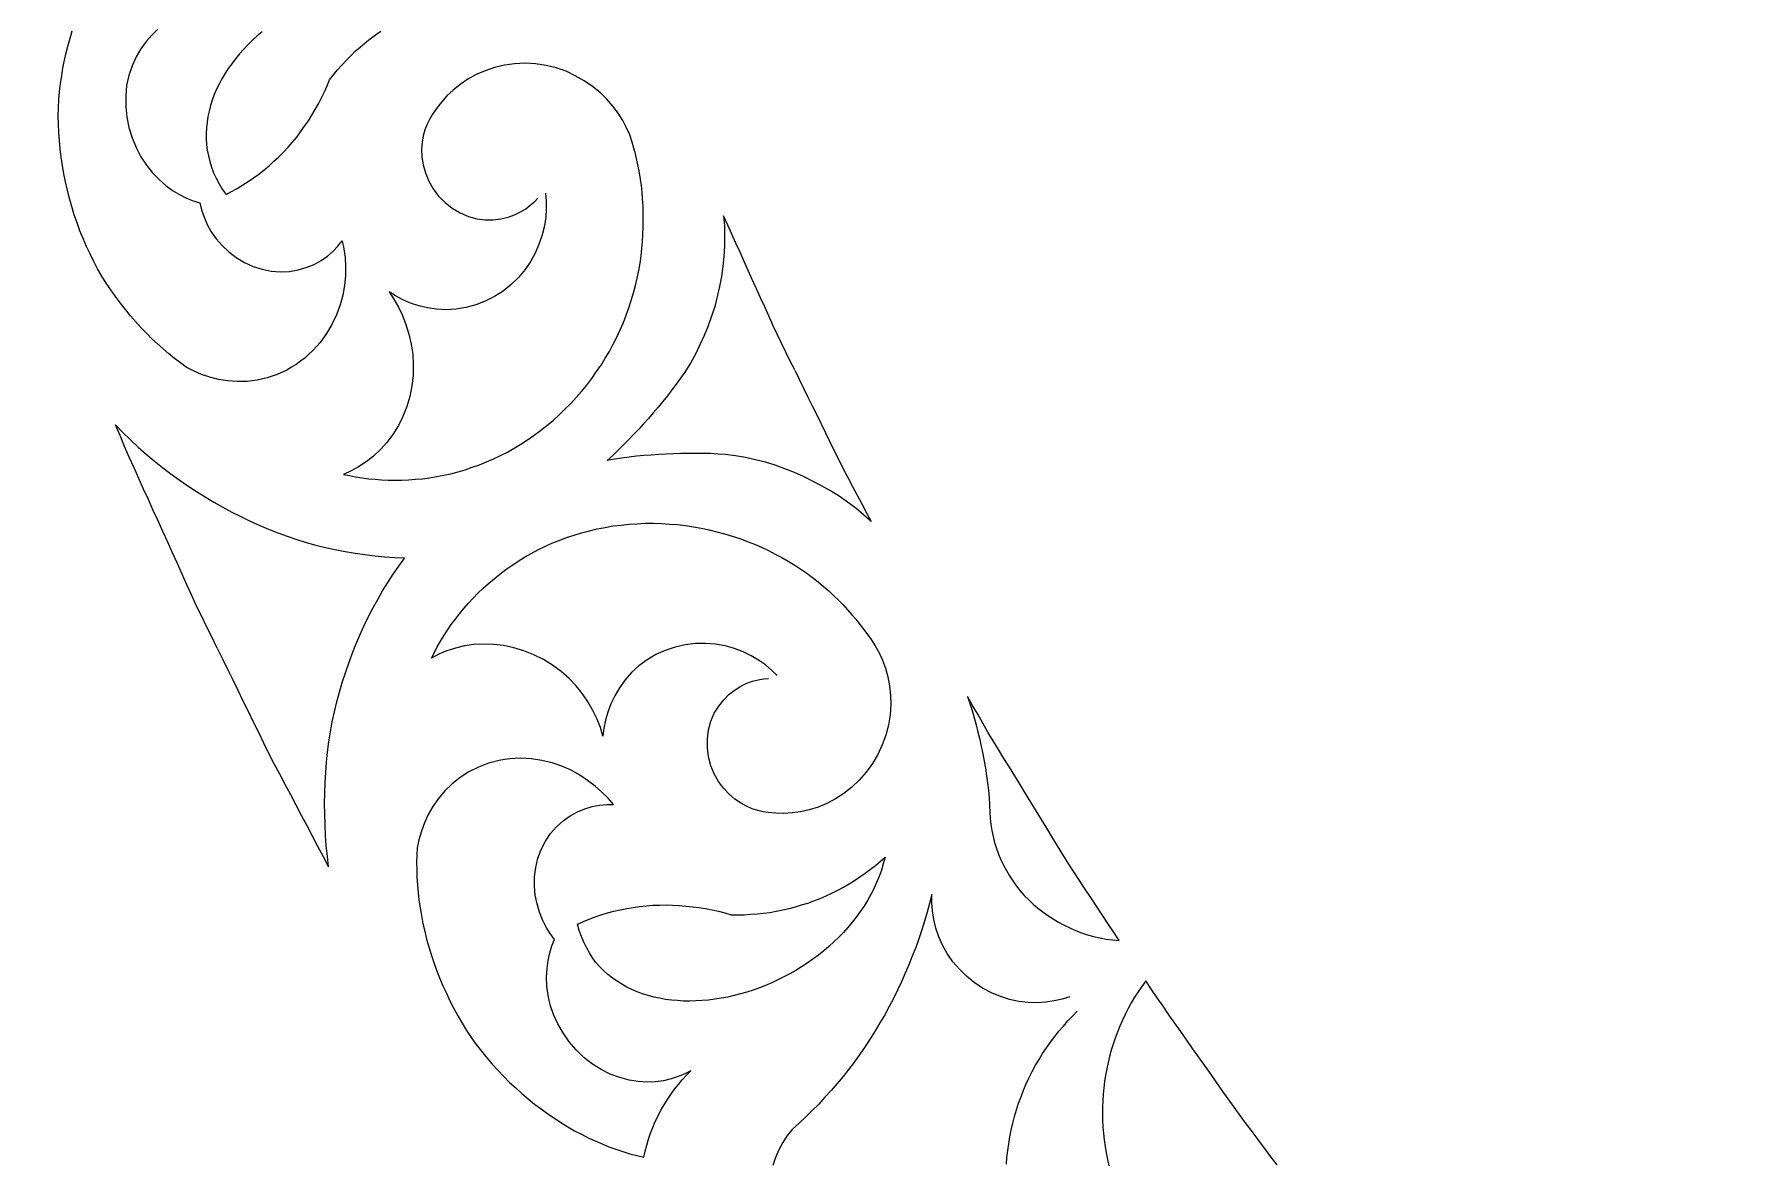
# Model space of a CAD drawing. Extents: x -1903 to -234, y -575 to 545.
# Drawn here: x -1819.4 to -1659, y -283.9 to -178.6 of the extents above; entities that cross this region are included whole.
import ezdxf

# ---------------------------------------------------------------- set-up
doc = ezdxf.new("R2010")
doc.units = 0
doc.layers.add('LAYER_1', color=18, linetype='CONTINUOUS')

msp = doc.modelspace()

# ---------------------------------------------------------------- linework, layer by layer
at = {"layer": 'LAYER_1'}
msp.add_lwpolyline([(-1342.91, 545.22, 0.414214), (-1902.91, -14.78, 0.414214), (-1342.91, -574.78, 0.414214), (-782.91, -14.78, 0.414214)], format="xyb", close=True, dxfattribs=at)
for points in [[(-1807.85, -178.19), (-1808.4, -178.72), (-1808.93, -179.32), (-1809.42, -180), (-1809.86, -180.76), (-1810.23, -181.59), (-1810.53, -182.48), (-1810.74, -183.42), (-1810.83, -184.39), (-1810.83, -185.38), (-1810.73, -186.38), (-1810.53, -187.36), (-1810.23, -188.32), (-1809.85, -189.23), (-1809.4, -190.08), (-1808.88, -190.87), (-1808.31, -191.58), (-1807.71, -192.21), (-1807.08, -192.76), (-1806.44, -193.23), (-1805.79, -193.62), (-1805.15, -193.94), (-1804.52, -194.2), (-1803.91, -194.4), (-1803.74, -195.05), (-1803.51, -195.73), (-1803.22, -196.42), (-1802.84, -197.1), (-1802.37, -197.76), (-1801.82, -198.39), (-1801.19, -198.98), (-1800.5, -199.51), (-1799.74, -199.96), (-1798.93, -200.33), (-1798.09, -200.6), (-1797.23, -200.77), (-1796.38, -200.83), (-1795.53, -200.79), (-1794.72, -200.66), (-1793.95, -200.44), (-1793.23, -200.14), (-1792.57, -199.77), (-1791.98, -199.36), (-1791.45, -198.91), (-1790.99, -198.43), (-1790.59, -197.94), (-1790.44, -198.69), (-1790.33, -199.49), (-1790.29, -200.33), (-1790.3, -201.2), (-1790.39, -202.1), (-1790.55, -203.01), (-1790.8, -203.93), (-1791.13, -204.85), (-1791.56, -205.75), (-1792.07, -206.61), (-1792.67, -207.44), (-1793.01, -207.82), (-1793.35, -208.2), (-1793.72, -208.54), (-1794.1, -208.89), (-1794.5, -209.19), (-1794.91, -209.49), (-1795.34, -209.75), (-1795.78, -210.01), (-1796.68, -210.42), (-1797.6, -210.74), (-1798.54, -210.95), (-1799.48, -211.07), (-1800.4, -211.09), (-1801.29, -211.03), (-1802.16, -210.89), (-1802.98, -210.68), (-1803.76, -210.42), (-1804.49, -210.1), (-1805.18, -209.74), (-1805.72, -209.34), (-1806.26, -208.93), (-1806.8, -208.49), (-1807.34, -208.04), (-1807.86, -207.56), (-1808.38, -207.08), (-1808.89, -206.56), (-1809.4, -206.05), (-1809.9, -205.49), (-1810.39, -204.94), (-1810.86, -204.36), (-1811.33, -203.77), (-1811.78, -203.15), (-1812.23, -202.53), (-1812.65, -201.89), (-1813.07, -201.24), (-1813.45, -200.56), (-1813.82, -199.87), (-1814.16, -199.16), (-1814.49, -198.46), (-1814.8, -197.73), (-1815.1, -197), (-1815.37, -196.25), (-1815.63, -195.5), (-1815.86, -194.74), (-1816.09, -193.98), (-1816.27, -193.21), (-1816.46, -192.44), (-1816.61, -191.67), (-1816.75, -190.9), (-1816.86, -190.12), (-1816.96, -189.34), (-1817.03, -188.57), (-1817.09, -187.8), (-1817.11, -187.03), (-1817.14, -186.26), (-1817.12, -185.51), (-1817.08, -184.75), (-1817, -184), (-1816.93, -183.25), (-1816.81, -182.52), (-1816.7, -181.78), (-1816.55, -181.07), (-1816.4, -180.36), (-1816.22, -179.67), (-1816.03, -178.99), (-1815.82, -178.32)], [(-1798.07, -178.4), (-1798.53, -178.8), (-1798.97, -179.2), (-1799.4, -179.62), (-1799.81, -180.05), (-1800.19, -180.48), (-1800.56, -180.93), (-1800.91, -181.39), (-1801.24, -181.85), (-1801.55, -182.32), (-1801.83, -182.8), (-1802.1, -183.29), (-1802.34, -183.78), (-1802.55, -184.28), (-1802.74, -184.79), (-1802.9, -185.3), (-1803.04, -185.81), (-1803.15, -186.33), (-1803.23, -186.85), (-1803.29, -187.37), (-1803.31, -187.9), (-1803.31, -188.42), (-1803.27, -188.95), (-1803.2, -189.48), (-1803.1, -190), (-1802.97, -190.53), (-1802.8, -191.05), (-1802.61, -191.57), (-1802.37, -192.08), (-1802.1, -192.6), (-1801.8, -193.11), (-1801.45, -193.61), (-1800.93, -193.33), (-1800.4, -193.04), (-1799.89, -192.72), (-1799.38, -192.41), (-1798.88, -192.05), (-1798.38, -191.7), (-1797.9, -191.31), (-1797.43, -190.92), (-1796.97, -190.5), (-1796.52, -190.08), (-1796.09, -189.64), (-1795.66, -189.19), (-1795.25, -188.71), (-1794.85, -188.24), (-1794.48, -187.74), (-1794.11, -187.24), (-1793.76, -186.72), (-1793.42, -186.2), (-1793.11, -185.67), (-1792.8, -185.13), (-1792.53, -184.58), (-1792.25, -184.03), (-1792.01, -183.47), (-1791.77, -182.91), (-1791.4, -182.44), (-1791.03, -181.97), (-1790.63, -181.52), (-1790.23, -181.08), (-1789.8, -180.65), (-1789.37, -180.23), (-1788.91, -179.83), (-1788.45, -179.43), (-1787.97, -179.06), (-1787.49, -178.69), (-1786.99, -178.34)], [(-1771.59, -193.49), (-1771.53, -194.21), (-1771.53, -194.96), (-1771.58, -195.74), (-1771.7, -196.54), (-1771.9, -197.37), (-1772.18, -198.2), (-1772.53, -199.02), (-1772.98, -199.83), (-1773.51, -200.61), (-1774.12, -201.35), (-1774.8, -202.02), (-1775.55, -202.63), (-1776.36, -203.15), (-1777.23, -203.59), (-1778.12, -203.93), (-1779.04, -204.17), (-1779.96, -204.32), (-1780.88, -204.37), (-1781.77, -204.33), (-1782.63, -204.21), (-1783.44, -204.01), (-1784.21, -203.75), (-1784.93, -203.44), (-1785.6, -203.09), (-1786.21, -202.7), (-1785.76, -203.38), (-1785.34, -204.13), (-1784.97, -204.93), (-1784.65, -205.77), (-1784.37, -206.66), (-1784.16, -207.59), (-1784.01, -208.54), (-1783.95, -209.52), (-1783.97, -210.51), (-1784.08, -211.49), (-1784.28, -212.47), (-1784.56, -213.42), (-1784.92, -214.34), (-1785.35, -215.2), (-1785.85, -216.02), (-1786.42, -216.77), (-1787.03, -217.45), (-1787.68, -218.06), (-1788.36, -218.59), (-1789.06, -219.05), (-1789.77, -219.44), (-1790.49, -219.76), (-1789.91, -219.87), (-1789.34, -219.99), (-1788.74, -220.07), (-1788.15, -220.16), (-1787.53, -220.21), (-1786.92, -220.27), (-1786.3, -220.29), (-1785.67, -220.31), (-1785.03, -220.29), (-1784.39, -220.28), (-1783.74, -220.22), (-1783.09, -220.17), (-1782.43, -220.07), (-1781.77, -219.97), (-1781.1, -219.84), (-1780.44, -219.7), (-1779.77, -219.51), (-1779.1, -219.33), (-1778.44, -219.1), (-1777.78, -218.87), (-1777.12, -218.59), (-1776.46, -218.32), (-1775.81, -218), (-1775.16, -217.67), (-1774.52, -217.31), (-1773.89, -216.94), (-1773.27, -216.53), (-1772.65, -216.11), (-1772.05, -215.66), (-1771.46, -215.2), (-1770.89, -214.71), (-1770.32, -214.21), (-1769.78, -213.68), (-1769.24, -213.15), (-1768.73, -212.58), (-1768.22, -212.01), (-1767.75, -211.41), (-1767.28, -210.81), (-1766.85, -210.19), (-1766.41, -209.56), (-1766.02, -208.91), (-1765.63, -208.27), (-1765.28, -207.6), (-1764.93, -206.93), (-1764.62, -206.25), (-1764.32, -205.57), (-1764.06, -204.88), (-1763.8, -204.19), (-1763.58, -203.5), (-1763.36, -202.81), (-1763.19, -202.11), (-1763.02, -201.42), (-1762.89, -200.72), (-1762.76, -200.03), (-1762.67, -199.35), (-1762.58, -198.66), (-1762.53, -197.99), (-1762.49, -197.31), (-1762.48, -196.65), (-1762.46, -195.98), (-1762.47, -195.33), (-1762.48, -194.67), (-1762.52, -194.04), (-1762.57, -193.4), (-1762.64, -192.78), (-1762.72, -192.17), (-1762.82, -191.57), (-1762.93, -190.97), (-1763.06, -190.4), (-1763.19, -189.82), (-1763.34, -189.27), (-1763.5, -188.72), (-1763.73, -188.05), (-1764.02, -187.37), (-1764.38, -186.69), (-1764.8, -186.01), (-1765.3, -185.35), (-1765.87, -184.7), (-1766.5, -184.08), (-1767.22, -183.51), (-1767.99, -182.98), (-1768.81, -182.51), (-1769.68, -182.1), (-1770.6, -181.78), (-1771.55, -181.55), (-1772.53, -181.4), (-1773.51, -181.35), (-1774.48, -181.39), (-1775.44, -181.53), (-1776.36, -181.75), (-1777.25, -182.04), (-1778.08, -182.41), (-1778.86, -182.84), (-1779.57, -183.32), (-1780.23, -183.85), (-1780.81, -184.4), (-1781.33, -184.98), (-1781.79, -185.57), (-1782.19, -186.18), (-1782.43, -186.59), (-1782.66, -187.05), (-1782.86, -187.57), (-1783.02, -188.14), (-1783.13, -188.76), (-1783.18, -189.42), (-1783.15, -190.12), (-1783.03, -190.85), (-1782.82, -191.6), (-1782.51, -192.35), (-1782.1, -193.08), (-1781.59, -193.76), (-1780.98, -194.37), (-1780.31, -194.9), (-1779.57, -195.33), (-1778.8, -195.66), (-1778.01, -195.87), (-1777.24, -195.97), (-1776.48, -195.97), (-1775.77, -195.88), (-1775.1, -195.72), (-1774.49, -195.5), (-1773.94, -195.24), (-1773.45, -194.94), (-1773.02, -194.61), (-1772.64, -194.28), (-1772.31, -193.94)], [(-1748.31, -210), (-1748.72, -209.17), (-1749.13, -208.33), (-1749.54, -207.49), (-1749.95, -206.65), (-1750.35, -205.81), (-1750.73, -204.96), (-1751.11, -204.11), (-1751.5, -203.26), (-1751.88, -202.41), (-1752.27, -201.56), (-1752.65, -200.71), (-1753.03, -199.86), (-1753.42, -199.01), (-1753.8, -198.16), (-1754.18, -197.31), (-1754.57, -196.46), (-1754.95, -195.61), (-1754.88, -196.55), (-1754.86, -197.5), (-1754.87, -198.45), (-1754.93, -199.39), (-1755.02, -200.34), (-1755.15, -201.28), (-1755.33, -202.21), (-1755.54, -203.14), (-1755.78, -204.06), (-1756.07, -204.97), (-1756.4, -205.88), (-1756.76, -206.77), (-1757.16, -207.65), (-1757.59, -208.52), (-1758.06, -209.37), (-1758.57, -210.2), (-1758.98, -210.76), (-1759.38, -211.32), (-1759.79, -211.87), (-1760.21, -212.41), (-1760.64, -212.95), (-1761.07, -213.48), (-1761.52, -214.01), (-1761.96, -214.53), (-1762.43, -215.04), (-1762.89, -215.55), (-1763.36, -216.04), (-1763.84, -216.54), (-1764.33, -217.02), (-1764.82, -217.51), (-1765.32, -217.98), (-1765.83, -218.45)], [(-1748.31, -210.02), (-1747.9, -210.86), (-1747.49, -211.69), (-1747.08, -212.53), (-1746.67, -213.37), (-1746.25, -214.21), (-1745.84, -215.04), (-1745.43, -215.88), (-1745.02, -216.72), (-1744.61, -217.56), (-1744.2, -218.39), (-1743.79, -219.23), (-1743.35, -220.05), (-1742.91, -220.88), (-1742.48, -221.7), (-1742.04, -222.52), (-1741.6, -223.35), (-1741.17, -224.17), (-1741.88, -223.54), (-1742.61, -222.93), (-1743.37, -222.36), (-1744.16, -221.81), (-1744.96, -221.31), (-1745.79, -220.83), (-1746.63, -220.38), (-1747.48, -219.96), (-1748.34, -219.58), (-1749.22, -219.23), (-1750.12, -218.91), (-1751.03, -218.63), (-1751.96, -218.39), (-1752.9, -218.18), (-1753.85, -218.02), (-1754.81, -217.89), (-1755.5, -217.86), (-1756.19, -217.82), (-1756.88, -217.81), (-1757.57, -217.8), (-1758.26, -217.8), (-1758.95, -217.81), (-1759.64, -217.83), (-1760.33, -217.86), (-1761.02, -217.9), (-1761.71, -217.95), (-1762.4, -218.01), (-1763.09, -218.07), (-1763.77, -218.16), (-1764.46, -218.24), (-1765.14, -218.34), (-1765.83, -218.45)], [(-1802.28, -235.99), (-1802.76, -235.01), (-1803.24, -234.03), (-1803.72, -233.05), (-1804.2, -232.07), (-1804.66, -231.08), (-1805.11, -230.08), (-1805.55, -229.09), (-1806, -228.09), (-1806.45, -227.1), (-1806.9, -226.1), (-1807.35, -225.11), (-1807.8, -224.11), (-1808.25, -223.12), (-1808.7, -222.12), (-1809.15, -221.13), (-1809.6, -220.13), (-1810.05, -219.14), (-1810.5, -218.14), (-1810.94, -217.15), (-1811.36, -216.14), (-1811.78, -215.13), (-1811.09, -215.85), (-1810.39, -216.54), (-1809.67, -217.22), (-1808.92, -217.87), (-1808.16, -218.5), (-1807.39, -219.11), (-1806.61, -219.7), (-1805.82, -220.27), (-1805.03, -220.82), (-1804.22, -221.36), (-1803.4, -221.87), (-1802.58, -222.36), (-1801.75, -222.83), (-1800.91, -223.28), (-1800.06, -223.71), (-1799.21, -224.12), (-1798.35, -224.5), (-1797.48, -224.87), (-1796.61, -225.21), (-1795.73, -225.53), (-1794.85, -225.83), (-1793.96, -226.11), (-1793.07, -226.36), (-1792.16, -226.59), (-1791.25, -226.79), (-1790.33, -226.97), (-1789.4, -227.12), (-1788.48, -227.26), (-1787.55, -227.37), (-1786.62, -227.45), (-1785.69, -227.52), (-1784.76, -227.56)], [(-1749.96, -238.54), (-1750.47, -238.04), (-1751.04, -237.56), (-1751.68, -237.11), (-1752.37, -236.7), (-1753.13, -236.34), (-1753.94, -236.03), (-1754.8, -235.79), (-1755.7, -235.63), (-1756.63, -235.55), (-1757.58, -235.57), (-1758.53, -235.68), (-1759.48, -235.89), (-1760.4, -236.2), (-1761.28, -236.6), (-1762.1, -237.09), (-1762.86, -237.65), (-1763.55, -238.28), (-1764.16, -238.96), (-1764.69, -239.69), (-1765.13, -240.44), (-1765.49, -241.2), (-1765.78, -241.97), (-1765.99, -242.73), (-1766.14, -243.48), (-1766.23, -244.21), (-1766.47, -243.42), (-1766.78, -242.62), (-1767.16, -241.83), (-1767.61, -241.04), (-1768.13, -240.27), (-1768.73, -239.53), (-1769.4, -238.83), (-1770.14, -238.18), (-1770.93, -237.58), (-1771.78, -237.06), (-1772.68, -236.61), (-1773.61, -236.24), (-1774.55, -235.95), (-1775.51, -235.76), (-1776.47, -235.64), (-1777.4, -235.61), (-1778.3, -235.66), (-1779.18, -235.79), (-1780.02, -235.99), (-1780.82, -236.25), (-1781.56, -236.56), (-1782.26, -236.93), (-1781.98, -236.4), (-1781.71, -235.88), (-1781.4, -235.35), (-1781.09, -234.83), (-1780.75, -234.32), (-1780.4, -233.8), (-1780.02, -233.3), (-1779.64, -232.79), (-1779.23, -232.3), (-1778.81, -231.81), (-1778.36, -231.33), (-1777.91, -230.85), (-1777.42, -230.4), (-1776.93, -229.94), (-1776.4, -229.51), (-1775.87, -229.07), (-1775.31, -228.66), (-1774.75, -228.26), (-1774.16, -227.88), (-1773.56, -227.5), (-1772.94, -227.16), (-1772.31, -226.82), (-1771.65, -226.51), (-1771, -226.2), (-1770.31, -225.93), (-1769.63, -225.67), (-1768.93, -225.44), (-1768.22, -225.22), (-1767.49, -225.04), (-1766.77, -224.85), (-1766.03, -224.72), (-1765.29, -224.58), (-1764.54, -224.5), (-1763.79, -224.41), (-1763.04, -224.37), (-1762.28, -224.33), (-1761.52, -224.33), (-1760.77, -224.34), (-1760.01, -224.4), (-1759.26, -224.45), (-1758.52, -224.55), (-1757.77, -224.65), (-1757.04, -224.8), (-1756.31, -224.95), (-1755.59, -225.13), (-1754.86, -225.32), (-1754.16, -225.54), (-1753.45, -225.76), (-1752.76, -226.02), (-1752.08, -226.28), (-1751.42, -226.57), (-1750.76, -226.87), (-1750.13, -227.2), (-1749.51, -227.52), (-1748.91, -227.88), (-1748.31, -228.23), (-1747.75, -228.61), (-1747.18, -228.99), (-1746.65, -229.39), (-1746.12, -229.8), (-1745.63, -230.22), (-1745.13, -230.64), (-1744.67, -231.07), (-1744.21, -231.51), (-1743.78, -231.96), (-1743.36, -232.41), (-1742.96, -232.87), (-1742.57, -233.33), (-1742.21, -233.79), (-1741.85, -234.25), (-1741.51, -234.72), (-1741.17, -235.18), (-1740.78, -235.77), (-1740.42, -236.42), (-1740.11, -237.12), (-1739.83, -237.87), (-1739.61, -238.66), (-1739.44, -239.51), (-1739.35, -240.38), (-1739.33, -241.29), (-1739.4, -242.23), (-1739.55, -243.17), (-1739.79, -244.11), (-1740.12, -245.03), (-1740.54, -245.93), (-1741.04, -246.78), (-1741.62, -247.58), (-1742.27, -248.32), (-1742.97, -248.99), (-1743.72, -249.58), (-1744.51, -250.08), (-1745.31, -250.51), (-1746.13, -250.84), (-1746.95, -251.1), (-1747.76, -251.28), (-1748.56, -251.39), (-1749.33, -251.43), (-1750.07, -251.42), (-1750.79, -251.35), (-1751.26, -251.28), (-1751.75, -251.17), (-1752.27, -251), (-1752.81, -250.76), (-1753.36, -250.46), (-1753.91, -250.09), (-1754.44, -249.63), (-1754.95, -249.08), (-1755.42, -248.46), (-1755.82, -247.75), (-1756.14, -246.98), (-1756.36, -246.16), (-1756.47, -245.31), (-1756.47, -244.46), (-1756.36, -243.62), (-1756.14, -242.82), (-1755.82, -242.08), (-1755.41, -241.41), (-1754.94, -240.81), (-1754.43, -240.31), (-1753.88, -239.89), (-1753.33, -239.55), (-1752.78, -239.28), (-1752.24, -239.09), (-1751.72, -238.95), (-1751.23, -238.87), (-1750.76, -238.83)], [(-1802.27, -236.01), (-1801.79, -236.99), (-1801.31, -237.97), (-1800.83, -238.95), (-1800.35, -239.93), (-1799.87, -240.91), (-1799.39, -241.89), (-1798.91, -242.87), (-1798.43, -243.85), (-1797.95, -244.83), (-1797.47, -245.81), (-1796.97, -246.78), (-1796.46, -247.75), (-1795.95, -248.71), (-1795.44, -249.68), (-1794.93, -250.64), (-1794.42, -251.61), (-1793.91, -252.57), (-1793.4, -253.54), (-1792.89, -254.5), (-1792.38, -255.47), (-1791.87, -256.43), (-1791.98, -255.44), (-1792.08, -254.45), (-1792.15, -253.46), (-1792.2, -252.48), (-1792.23, -251.5), (-1792.24, -250.52), (-1792.23, -249.55), (-1792.19, -248.58), (-1792.14, -247.62), (-1792.06, -246.66), (-1791.96, -245.71), (-1791.84, -244.76), (-1791.7, -243.82), (-1791.53, -242.88), (-1791.32, -241.95), (-1791.1, -241.02), (-1790.85, -240.1), (-1790.59, -239.19), (-1790.3, -238.29), (-1789.99, -237.4), (-1789.67, -236.52), (-1789.32, -235.65), (-1788.95, -234.79), (-1788.56, -233.94), (-1788.16, -233.1), (-1787.73, -232.27), (-1787.28, -231.45), (-1786.82, -230.65), (-1786.33, -229.86), (-1785.82, -229.08), (-1785.3, -228.32), (-1784.75, -227.56)], [(-1722.61, -268.57), (-1723.31, -268.79), (-1724.06, -268.96), (-1724.84, -269.07), (-1725.66, -269.12), (-1726.5, -269.1), (-1727.36, -269), (-1728.22, -268.81), (-1729.09, -268.54), (-1729.93, -268.19), (-1730.75, -267.75), (-1731.53, -267.23), (-1732.26, -266.64), (-1732.92, -265.99), (-1733.52, -265.29), (-1734.05, -264.54), (-1734.49, -263.76), (-1734.85, -262.96), (-1735.12, -262.15), (-1735.31, -261.34), (-1735.43, -260.54), (-1735.48, -259.76), (-1735.48, -259.02), (-1735.7, -259.84), (-1735.92, -260.67), (-1736.17, -261.5), (-1736.43, -262.32), (-1736.72, -263.14), (-1737, -263.96), (-1737.33, -264.77), (-1737.64, -265.58), (-1737.99, -266.37), (-1738.33, -267.17), (-1738.71, -267.95), (-1739.08, -268.73), (-1739.49, -269.49), (-1739.9, -270.26), (-1740.34, -271.01), (-1740.78, -271.76), (-1741.25, -272.49), (-1741.73, -273.22), (-1742.23, -273.93), (-1742.73, -274.64), (-1743.26, -275.32), (-1743.79, -276.01), (-1744.34, -276.67), (-1744.9, -277.33), (-1745.48, -277.96), (-1746.06, -278.59), (-1746.67, -279.2), (-1747.27, -279.8), (-1747.9, -280.37), (-1748.52, -280.95), (-1749, -281.54), (-1749.43, -282.18), (-1749.8, -282.86), (-1750.11, -283.58), (-1750.36, -284.34)], [(-1703.23, -284.27), (-1703.8, -283.51), (-1704.38, -282.74), (-1704.96, -281.97), (-1705.53, -281.2), (-1706.11, -280.43), (-1706.69, -279.67), (-1707.25, -278.89), (-1707.8, -278.1), (-1708.36, -277.32), (-1708.91, -276.53), (-1709.46, -275.75), (-1710.01, -274.96), (-1710.56, -274.18), (-1711.12, -273.39), (-1711.67, -272.61), (-1712.22, -271.82), (-1712.77, -271.04), (-1713.33, -270.25), (-1713.88, -269.46), (-1714.43, -268.68), (-1714.98, -267.89), (-1715.51, -267.09), (-1715.88, -267.6), (-1716.22, -268.1), (-1716.55, -268.62), (-1716.86, -269.14), (-1717.15, -269.67), (-1717.43, -270.21), (-1717.69, -270.75), (-1717.93, -271.3), (-1718.15, -271.86), (-1718.36, -272.42), (-1718.55, -272.99), (-1718.73, -273.56), (-1718.89, -274.14), (-1719.03, -274.72), (-1719.15, -275.31), (-1719.26, -275.9), (-1719.35, -276.49), (-1719.42, -277.09), (-1719.48, -277.69), (-1719.52, -278.29), (-1719.54, -278.9), (-1719.54, -279.51), (-1719.53, -280.11), (-1719.5, -280.72), (-1719.45, -281.33), (-1719.38, -281.94), (-1719.3, -282.55), (-1719.19, -283.16), (-1719.07, -283.76), (-1718.94, -284.37)], [(-1728.51, -284.22), (-1728.47, -283.58), (-1728.39, -282.94), (-1728.31, -282.3), (-1728.2, -281.66), (-1728.08, -281.02), (-1727.93, -280.39), (-1727.77, -279.76), (-1727.58, -279.14), (-1727.39, -278.52), (-1727.16, -277.91), (-1726.93, -277.3), (-1726.67, -276.71), (-1726.41, -276.12), (-1726.11, -275.55), (-1725.81, -274.97), (-1725.47, -274.42), (-1725.14, -273.86), (-1724.77, -273.33), (-1724.41, -272.8), (-1724.01, -272.29), (-1723.62, -271.78), (-1723.2, -271.3), (-1722.79, -270.82), (-1722.35, -270.37), (-1721.91, -269.92)]]:
    msp.add_lwpolyline(points, dxfattribs=at)
for points in [[(-1732.16, -240.5), (-1731.94, -241.17), (-1731.73, -241.83), (-1731.54, -242.5), (-1731.35, -243.17), (-1731.19, -243.85), (-1731.02, -244.52), (-1730.87, -245.19), (-1730.72, -245.87), (-1730.59, -246.55), (-1730.47, -247.22), (-1730.37, -247.91), (-1730.28, -248.59), (-1730.21, -249.27), (-1730.14, -249.96), (-1730.1, -250.64), (-1730.06, -251.33), (-1730.03, -251.9), (-1729.97, -252.48), (-1729.88, -253.04), (-1729.77, -253.6), (-1729.63, -254.15), (-1729.46, -254.7), (-1729.26, -255.23), (-1729.04, -255.76), (-1728.8, -256.28), (-1728.53, -256.78), (-1728.24, -257.27), (-1727.93, -257.75), (-1727.59, -258.22), (-1727.24, -258.67), (-1726.85, -259.1), (-1726.44, -259.51), (-1726.02, -259.9), (-1725.58, -260.28), (-1725.12, -260.64), (-1724.64, -260.98), (-1724.15, -261.3), (-1723.65, -261.6), (-1723.13, -261.88), (-1722.6, -262.14), (-1722.06, -262.37), (-1721.51, -262.58), (-1720.94, -262.77), (-1720.37, -262.93), (-1719.79, -263.06), (-1719.2, -263.17), (-1718.6, -263.25), (-1718, -263.31), (-1718.53, -262.51), (-1719.05, -261.71), (-1719.58, -260.9), (-1720.11, -260.1), (-1720.63, -259.3), (-1721.16, -258.5), (-1721.69, -257.7), (-1722.21, -256.9), (-1722.74, -256.1), (-1723.24, -255.28), (-1723.75, -254.46), (-1724.25, -253.65), (-1724.75, -252.83), (-1725.25, -252.01), (-1725.75, -251.19), (-1726.25, -250.38), (-1726.75, -249.56), (-1727.25, -248.74), (-1727.75, -247.92), (-1728.25, -247.11), (-1728.75, -246.29), (-1729.26, -245.47), (-1729.76, -244.65), (-1730.26, -243.84), (-1730.73, -243), (-1731.21, -242.17), (-1731.68, -241.34)], [(-1765.25, -250.6), (-1765.75, -250.02), (-1766.32, -249.44), (-1766.96, -248.89), (-1767.66, -248.36), (-1768.4, -247.86), (-1769.2, -247.41), (-1770.07, -247.03), (-1770.98, -246.71), (-1771.94, -246.48), (-1772.92, -246.33), (-1773.93, -246.28), (-1774.43, -246.31), (-1774.94, -246.34), (-1775.44, -246.41), (-1775.94, -246.49), (-1776.43, -246.62), (-1776.92, -246.75), (-1777.39, -246.92), (-1777.86, -247.1), (-1778.75, -247.55), (-1779.57, -248.08), (-1780.33, -248.68), (-1781, -249.34), (-1781.6, -250.04), (-1782.12, -250.79), (-1782.56, -251.55), (-1782.92, -252.33), (-1783.2, -253.11), (-1783.42, -253.89), (-1783.58, -254.65), (-1783.61, -255.33), (-1783.64, -256.02), (-1783.63, -256.72), (-1783.62, -257.41), (-1783.57, -258.12), (-1783.51, -258.82), (-1783.42, -259.54), (-1783.32, -260.26), (-1783.19, -260.98), (-1783.06, -261.71), (-1782.88, -262.44), (-1782.71, -263.17), (-1782.5, -263.9), (-1782.29, -264.63), (-1782.03, -265.36), (-1781.78, -266.09), (-1781.49, -266.81), (-1781.2, -267.53), (-1780.86, -268.24), (-1780.53, -268.96), (-1780.16, -269.65), (-1779.79, -270.35), (-1779.39, -271.03), (-1778.98, -271.71), (-1778.54, -272.37), (-1778.08, -273.02), (-1777.59, -273.64), (-1777.09, -274.26), (-1776.57, -274.85), (-1776.05, -275.44), (-1775.5, -276.01), (-1774.95, -276.57), (-1774.37, -277.09), (-1773.8, -277.62), (-1773.21, -278.11), (-1772.61, -278.6), (-1772, -279.05), (-1771.39, -279.51), (-1770.77, -279.92), (-1770.15, -280.33), (-1769.51, -280.71), (-1768.88, -281.08), (-1768.24, -281.41), (-1767.6, -281.74), (-1766.96, -282.03), (-1766.31, -282.32), (-1765.67, -282.58), (-1765.02, -282.82), (-1764.37, -283.03), (-1763.71, -283.23), (-1763.06, -283.39), (-1762.41, -283.56), (-1762.28, -282.99), (-1762.14, -282.42), (-1761.96, -281.86), (-1761.78, -281.31), (-1761.56, -280.77), (-1761.34, -280.22), (-1761.08, -279.7), (-1760.81, -279.17), (-1760.51, -278.67), (-1760.21, -278.16), (-1759.88, -277.69), (-1759.54, -277.21), (-1759.18, -276.76), (-1758.81, -276.32), (-1758.42, -275.9), (-1758.03, -275.49), (-1758.59, -275.78), (-1759.19, -276.03), (-1759.85, -276.24), (-1760.56, -276.41), (-1761.31, -276.51), (-1762.11, -276.54), (-1762.94, -276.49), (-1763.79, -276.35), (-1764.66, -276.12), (-1765.54, -275.8), (-1766.39, -275.37), (-1767.22, -274.85), (-1768.01, -274.23), (-1768.73, -273.54), (-1769.39, -272.77), (-1769.96, -271.95), (-1770.45, -271.1), (-1770.85, -270.21), (-1771.15, -269.33), (-1771.36, -268.45), (-1771.47, -267.58), (-1771.49, -266.74), (-1771.45, -265.93), (-1771.35, -265.18), (-1771.19, -264.47), (-1770.99, -263.81), (-1770.76, -263.21), (-1771.16, -262.66), (-1771.53, -262.06), (-1771.87, -261.39), (-1772.16, -260.67), (-1772.39, -259.89), (-1772.55, -259.07), (-1772.63, -258.22), (-1772.62, -257.35), (-1772.51, -256.48), (-1772.31, -255.63), (-1772, -254.8), (-1771.6, -254.03), (-1771.12, -253.32), (-1770.57, -252.69), (-1769.96, -252.14), (-1769.3, -251.67), (-1768.62, -251.3), (-1767.93, -251.01), (-1767.23, -250.8), (-1766.55, -250.67), (-1765.88, -250.61)], [(-1739.87, -255.53), (-1740.03, -256.14), (-1740.21, -256.74), (-1740.42, -257.32), (-1740.66, -257.9), (-1740.92, -258.47), (-1741.2, -259.02), (-1741.51, -259.56), (-1741.83, -260.09), (-1742.18, -260.61), (-1742.55, -261.12), (-1742.93, -261.61), (-1743.34, -262.09), (-1743.76, -262.55), (-1744.2, -263.01), (-1744.65, -263.45), (-1745.12, -263.87), (-1745.6, -264.28), (-1746.1, -264.67), (-1746.61, -265.05), (-1747.13, -265.42), (-1747.66, -265.76), (-1748.2, -266.1), (-1748.75, -266.41), (-1749.31, -266.71), (-1749.88, -266.99), (-1750.45, -267.25), (-1751.03, -267.5), (-1751.61, -267.73), (-1752.2, -267.94), (-1752.79, -268.13), (-1753.38, -268.3), (-1753.98, -268.46), (-1754.57, -268.59), (-1755.17, -268.71), (-1755.76, -268.8), (-1756.36, -268.87), (-1756.95, -268.93), (-1757.54, -268.96), (-1758.12, -268.97), (-1758.7, -268.97), (-1759.27, -268.93), (-1759.83, -268.88), (-1760.39, -268.81), (-1760.94, -268.71), (-1761.48, -268.59), (-1762.01, -268.45), (-1762.53, -268.29), (-1763.03, -268.1), (-1763.52, -267.89), (-1764, -267.66), (-1764.46, -267.4), (-1764.91, -267.12), (-1765.34, -266.82), (-1765.76, -266.49), (-1766.15, -266.14), (-1766.53, -265.76), (-1766.88, -265.35), (-1767.2, -264.92), (-1767.49, -264.46), (-1767.77, -263.97), (-1768.02, -263.46), (-1768.24, -262.93), (-1768.44, -262.37), (-1768.61, -261.78), (-1768.06, -261.55), (-1767.51, -261.31), (-1766.95, -261.11), (-1766.38, -260.91), (-1765.79, -260.74), (-1765.21, -260.58), (-1764.61, -260.45), (-1764.01, -260.32), (-1763.41, -260.22), (-1762.8, -260.13), (-1762.18, -260.08), (-1761.57, -260.02), (-1760.95, -260.01), (-1760.33, -259.99), (-1759.72, -260.01), (-1759.1, -260.03), (-1758.49, -260.09), (-1757.87, -260.15), (-1757.26, -260.24), (-1756.64, -260.33), (-1756.03, -260.46), (-1755.43, -260.58), (-1754.83, -260.74), (-1754.24, -260.9), (-1753.64, -260.9), (-1753.04, -260.9), (-1752.43, -260.86), (-1751.83, -260.83), (-1751.23, -260.75), (-1750.63, -260.68), (-1750.03, -260.57), (-1749.43, -260.46), (-1748.84, -260.32), (-1748.24, -260.17), (-1747.66, -259.99), (-1747.08, -259.81), (-1746.51, -259.59), (-1745.94, -259.38), (-1745.38, -259.13), (-1744.83, -258.88), (-1744.29, -258.6), (-1743.75, -258.32), (-1743.23, -258.01), (-1742.71, -257.7), (-1742.21, -257.36), (-1741.72, -257.03), (-1741.24, -256.66), (-1740.77, -256.3), (-1740.32, -255.92)]]:
    msp.add_lwpolyline(points, close=True, dxfattribs=at)

doc.saveas('drawing.dxf')
